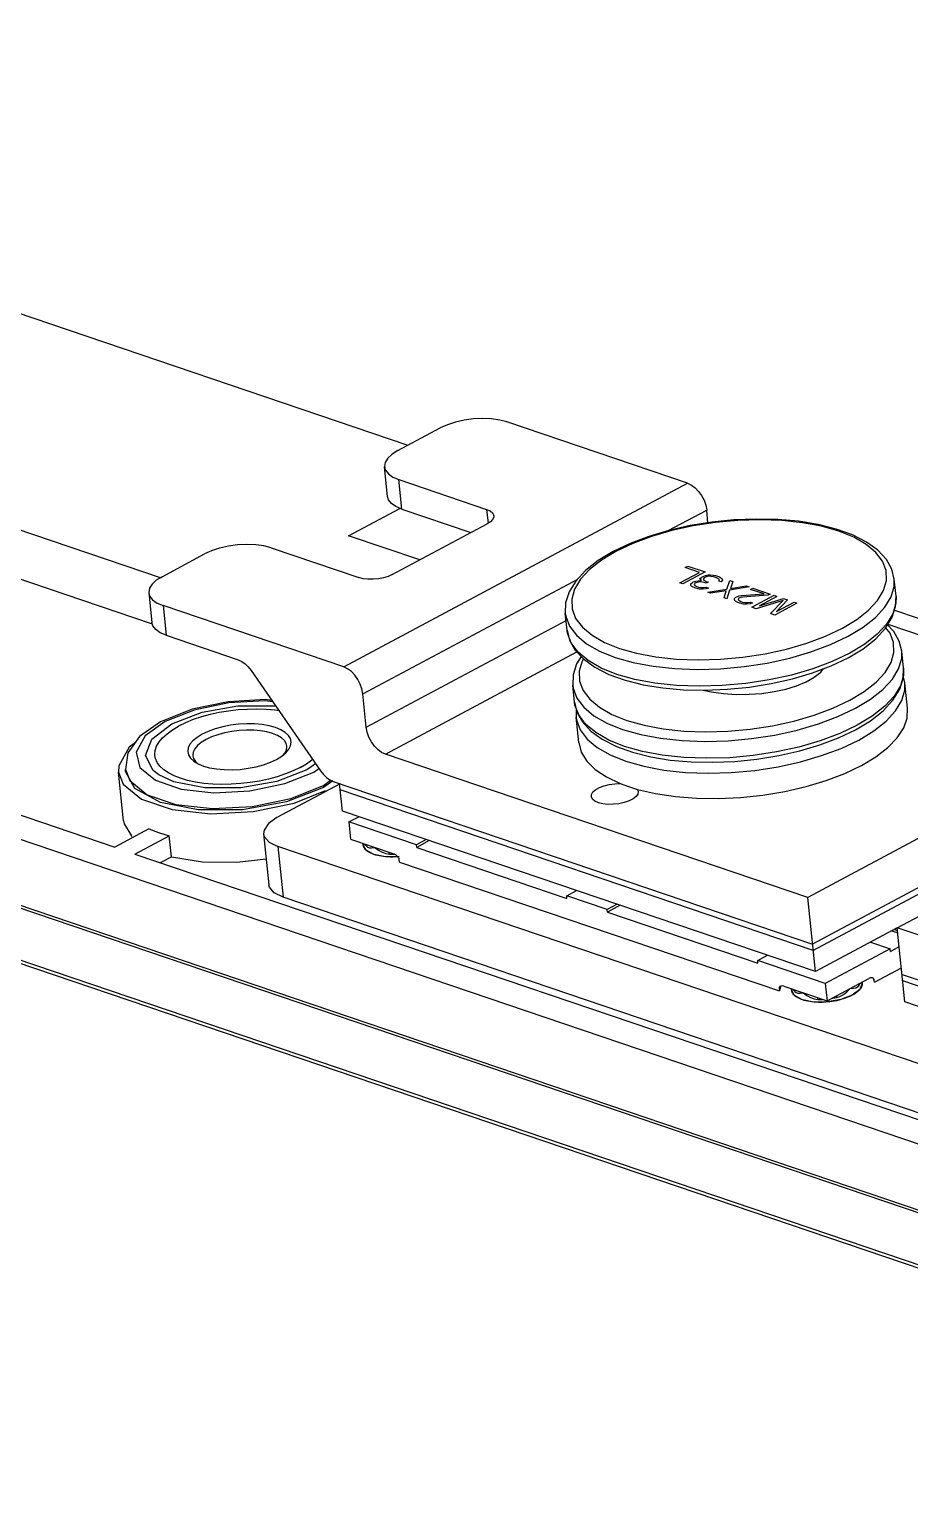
# Model space of a CAD drawing. Header units: millimetres. Extents: x 0 to 594, y 0 to 420.
# Drawn here: x 451.11 to 460.42, y 272.55 to 288.16 of the extents above; entities that cross this region are included whole.
import ezdxf

# ---------------------------------------------------------------- set-up
doc = ezdxf.new("R2010")
doc.units = ezdxf.units.MM
doc.header["$LTSCALE"] = 32.67
doc.layers.add('ASSEM_MEM', color=7, linetype='CONTINUOUS')

msp = doc.modelspace()

# ---------------------------------------------------------------- linework, layer by layer
at = {"layer": 'ASSEM_MEM', "color": 7, "linetype": 'CONTINUOUS'}
for p, q in [((506.962, 259.883), (406.4, 293.998)), ((506.997, 259.901), (406.434, 294.016)), ((507.187, 259.256), (406.625, 293.371)), ((507.236, 259.203), (406.673, 293.318)), ((441.937, 288.234), (455.113, 283.764)), ((455.006, 283.707), (455.456, 283.947)), ((458.073, 283.362), (456.16, 284.011)), ((454.898, 283.22), (454.866, 283.534)), ((454.435, 281.418), (458.073, 283.362)), ((455.017, 283.4), (455.946, 283.085)), ((455.049, 283.086), (455.017, 283.4)), ((452.506, 282.357), (450.199, 283.14)), ((454.484, 282.806), (455.027, 283.096)), ((455.049, 283.086), (455.778, 282.839)), ((455.946, 283.085), (455.961, 282.938)), ((457.867, 282.86), (458.275, 283.078)), ((458.288, 282.943), (458.275, 283.078)), ((454.947, 282.395), (455.952, 282.932)), ((455.238, 282.55), (454.484, 282.806)), ((452.399, 281.874), (450.255, 282.602)), ((452.511, 282.373), (452.961, 282.614)), ((453.665, 282.678), (454.595, 282.363)), ((454.637, 281.133), (456.91, 282.348)), ((460.278, 282.168), (460.26, 282.347)), ((452.371, 282.201), (452.404, 281.887)), ((452.522, 282.067), (452.555, 281.753)), ((454.435, 281.418), (452.522, 282.067)), ((460.278, 282.168), (460.277, 282.091)), ((454.673, 280.779), (456.786, 281.908)), ((456.797, 281.807), (456.778, 281.987)), ((460.261, 282.018), (463.773, 280.827)), ((452.555, 281.753), (453.318, 281.494)), ((460.192, 281.869), (462.982, 280.923)), ((454.875, 280.494), (456.901, 281.577)), ((460.357, 281.405), (460.338, 281.585)), ((453.455, 281.381), (454.187, 280.318)), ((460.373, 281.249), (460.354, 281.325)), ((460.357, 281.405), (460.356, 281.329)), ((454.673, 280.779), (454.637, 281.133)), ((456.876, 281.045), (456.857, 281.224)), ((459.788, 281.066), (459.941, 281.158)), ((460.401, 280.98), (460.373, 281.249)), ((452.935, 280.938), (453.314, 281.006)), ((448.006, 280.87), (452.01, 279.511)), ((452.496, 280.838), (452.274, 280.681)), ((452.544, 280.839), (452.333, 280.687)), ((452.404, 280.655), (452.615, 280.815)), ((452.829, 280.971), (452.496, 280.838)), ((452.851, 280.962), (452.544, 280.839)), ((452.615, 280.815), (452.935, 280.938)), ((456.895, 280.968), (456.892, 280.888)), ((456.92, 280.619), (456.892, 280.888)), ((462.982, 280.923), (459.344, 278.978)), ((447.714, 280.713), (470.911, 272.844)), ((452.274, 280.681), (452.151, 280.51)), ((452.333, 280.687), (452.238, 280.517)), ((459.67, 280.668), (459.849, 280.753)), ((452.162, 280.57), (452.053, 280.37)), ((452.151, 280.51), (452.123, 280.334)), ((452.229, 280.618), (452.162, 280.57)), ((452.238, 280.517), (452.275, 280.355)), ((452.335, 280.482), (452.404, 280.655)), ((453.778, 280.473), (453.822, 280.509)), ((453.798, 280.489), (453.811, 280.504)), ((452.053, 280.37), (452.051, 280.304)), ((452.275, 280.355), (452.441, 280.219)), ((452.416, 280.323), (452.335, 280.482)), ((452.864, 280.418), (452.89, 280.393)), ((453.723, 280.439), (453.778, 280.473)), ((453.974, 280.354), (454.039, 280.393)), ((454.134, 280.393), (454.045, 280.33)), ((459.344, 278.978), (454.875, 280.494)), ((462.879, 280.347), (459.395, 278.485)), ((459.912, 280.375), (460.065, 280.467)), ((452.104, 279.789), (452.051, 280.304)), ((452.051, 280.304), (452.099, 280.179)), ((452.126, 280.312), (452.123, 280.334)), ((452.123, 280.334), (452.169, 280.216)), ((452.225, 280.133), (452.126, 280.312)), ((452.169, 280.216), (452.354, 280.065)), ((452.479, 280.276), (452.416, 280.323)), ((452.441, 280.219), (452.713, 280.126)), ((452.637, 280.202), (452.479, 280.276)), ((452.963, 280.138), (452.637, 280.202)), ((452.706, 280.239), (452.638, 280.266)), ((454.045, 280.33), (453.726, 280.207)), ((453.819, 280.286), (453.731, 280.256)), ((453.809, 280.183), (454.117, 280.306)), ((454.117, 280.306), (454.169, 280.344)), ((454.218, 280.163), (454.294, 280.219)), ((454.317, 280.214), (454.22, 280.141)), ((454.323, 280.206), (459.395, 278.485)), ((462.795, 280.232), (459.402, 278.418)), ((452.099, 280.179), (452.295, 280.019)), ((452.495, 279.984), (452.225, 280.133)), ((452.354, 280.065), (452.658, 279.962)), ((452.713, 280.126), (453.061, 280.086)), ((453.061, 280.086), (453.441, 280.106)), ((453.441, 280.106), (453.809, 280.183)), ((454.395, 280.181), (453.726, 279.824)), ((454.22, 280.141), (453.828, 279.99)), ((453.874, 280.026), (454.218, 280.163)), ((453.909, 279.977), (454.241, 280.11)), ((454.42, 279.892), (454.39, 280.183)), ((459.402, 278.418), (454.397, 280.116)), ((457.543, 280.122), (457.551, 280.099)), ((452.295, 280.019), (452.618, 279.909)), ((452.895, 279.905), (452.495, 279.984)), ((453.363, 279.907), (452.895, 279.905)), ((453.828, 279.99), (453.363, 279.907)), ((453.467, 279.941), (453.874, 280.026)), ((453.477, 279.887), (453.909, 279.977)), ((459.425, 278.194), (454.42, 279.892)), ((460.291, 278.657), (462.731, 279.961)), ((452.104, 279.789), (452.11, 279.756)), ((452.11, 279.756), (452.192, 279.623)), ((454.488, 279.778), (454.592, 279.833)), ((455.203, 279.535), (454.488, 279.778)), ((454.488, 279.778), (454.507, 279.594)), ((452.372, 279.705), (452.01, 279.511)), ((452.224, 279.438), (452.587, 279.632)), ((452.61, 279.408), (452.587, 279.632)), ((453.586, 279.651), (453.642, 279.113)), ((454.507, 279.594), (454.964, 279.439)), ((455.307, 279.591), (455.203, 279.535)), ((455.339, 279.58), (455.206, 279.508)), ((452.224, 279.438), (466.667, 274.539)), ((465.427, 275.552), (453.737, 279.518)), ((453.737, 279.518), (453.793, 278.98)), ((454.641, 279.533), (454.646, 279.547)), ((454.671, 279.479), (454.641, 279.533)), ((454.66, 279.542), (454.661, 279.535)), ((454.662, 279.529), (454.661, 279.535)), ((454.664, 279.541), (454.674, 279.521)), ((454.666, 279.54), (454.67, 279.534)), ((454.67, 279.534), (454.674, 279.521)), ((454.672, 279.478), (454.671, 279.478)), ((454.88, 279.443), (454.918, 279.438)), ((454.916, 279.45), (454.914, 279.456)), ((454.918, 279.438), (454.916, 279.45)), ((454.918, 279.438), (454.964, 279.438)), ((455.206, 279.508), (455.203, 279.535)), ((455.206, 279.508), (456.796, 278.969)), ((452.495, 279.347), (452.61, 279.408)), ((455.024, 279.353), (455.022, 279.376)), ((455.024, 279.353), (459.044, 277.99)), ((465.483, 275.014), (453.793, 278.98)), ((456.794, 278.995), (456.898, 279.051)), ((457.223, 278.85), (456.794, 278.995)), ((456.796, 278.969), (456.794, 278.995)), ((459.425, 278.194), (459.344, 278.978)), ((457.327, 278.906), (457.223, 278.85)), ((457.225, 278.823), (457.223, 278.85)), ((457.359, 278.895), (457.225, 278.823)), ((457.225, 278.823), (458.816, 278.283)), ((460.291, 278.657), (459.425, 278.194)), ((460.262, 278.641), (460.294, 278.63)), ((464.76, 277.141), (460.291, 278.657)), ((460.372, 277.872), (460.291, 278.657)), ((460.009, 278.506), (460.216, 278.435)), ((460.232, 278.625), (460.297, 278.603)), ((458.814, 278.31), (458.918, 278.366)), ((460.216, 278.435), (459.528, 278.068)), ((460.219, 278.408), (460.216, 278.435)), ((460.219, 278.408), (460.312, 278.458)), ((459.528, 278.068), (458.814, 278.31)), ((458.816, 278.283), (458.814, 278.31)), ((460.049, 278.081), (460.335, 278.234)), ((460.342, 278.164), (465.414, 276.443)), ((459.041, 278.016), (459.042, 278.012)), ((459.042, 278.012), (459.044, 277.99)), ((459.054, 278.037), (459.044, 277.99)), ((459.056, 278.04), (459.054, 278.037)), ((459.09, 278.039), (459.548, 277.884)), ((459.174, 277.996), (459.179, 278.01)), ((459.528, 278.068), (459.548, 277.884)), ((459.548, 277.884), (459.991, 278.121)), ((459.885, 278.044), (459.894, 278.069)), ((459.885, 278.044), (459.886, 278.058)), ((459.886, 278.058), (459.89, 278.067)), ((459.92, 278.073), (459.894, 278.003)), ((459.9, 278.072), (459.9, 278.071)), ((459.9, 278.071), (459.9, 278.064)), ((459.918, 278.082), (459.919, 278.077)), ((459.919, 278.077), (459.92, 278.073)), ((460.044, 278.103), (460.038, 278.123)), ((460.049, 278.081), (460.047, 278.104)), ((465.354, 276.399), (460.349, 278.096)), ((459.204, 277.941), (459.174, 277.996)), ((459.193, 278.004), (459.194, 277.998)), ((459.195, 277.991), (459.194, 277.998)), ((459.198, 278.003), (459.207, 277.983)), ((459.199, 278.002), (459.203, 277.997)), ((459.203, 277.997), (459.207, 277.983)), ((459.205, 277.94), (459.204, 277.941)), ((459.413, 277.906), (459.451, 277.9)), ((459.449, 277.913), (459.447, 277.918)), ((459.451, 277.9), (459.449, 277.913)), ((459.451, 277.9), (459.499, 277.9)), ((459.695, 277.897), (459.553, 277.872)), ((459.593, 277.908), (459.648, 277.918)), ((459.648, 277.938), (459.648, 277.931)), ((459.648, 277.931), (459.648, 277.918)), ((459.648, 277.918), (459.685, 277.93)), ((459.815, 277.943), (459.695, 277.897)), ((459.894, 278.003), (459.815, 277.943)), ((465.377, 276.174), (460.372, 277.872))]:
    msp.add_line(p, q, dxfattribs=at)
at = {"layer": 'ASSEM_MEM', "color": 40, "linetype": 'CONTINUOUS'}
for p, q in [((457.992, 282.308), (458.197, 282.417)), ((458.258, 282.423), (458.022, 282.297)), ((458.046, 282.469), (458.076, 282.485)), ((458.197, 282.417), (458.046, 282.469)), ((458.076, 282.485), (458.258, 282.423)), ((458.223, 282.369), (458.243, 282.38)), ((458.243, 282.38), (458.263, 282.386)), ((458.263, 282.386), (458.289, 282.391)), ((458.304, 282.377), (458.284, 282.375)), ((458.289, 282.391), (458.314, 282.391)), ((458.319, 282.376), (458.304, 282.377)), ((458.314, 282.391), (458.344, 282.39)), ((458.349, 282.37), (458.319, 282.376)), ((458.344, 282.39), (458.369, 282.385)), ((458.369, 282.385), (458.41, 282.372)), ((458.022, 282.297), (457.992, 282.308)), ((458.108, 282.299), (458.123, 282.311)), ((458.108, 282.281), (458.108, 282.299)), ((458.118, 282.269), (458.108, 282.281)), ((458.149, 282.254), (458.118, 282.269)), ((458.123, 282.311), (458.133, 282.317)), ((458.133, 282.317), (458.158, 282.326)), ((458.148, 282.303), (458.143, 282.291)), ((458.143, 282.291), (458.149, 282.281)), ((458.158, 282.308), (458.148, 282.303)), ((458.149, 282.281), (458.169, 282.269)), ((458.159, 282.251), (458.149, 282.254)), ((458.158, 282.326), (458.183, 282.33)), ((458.189, 282.315), (458.158, 282.308)), ((458.2, 282.241), (458.159, 282.251)), ((458.169, 282.269), (458.189, 282.262)), ((458.183, 282.33), (458.219, 282.331)), ((458.209, 282.317), (458.189, 282.315)), ((458.189, 282.262), (458.22, 282.257)), ((458.23, 282.24), (458.2, 282.241)), ((458.203, 282.345), (458.208, 282.357)), ((458.219, 282.331), (458.203, 282.345)), ((458.208, 282.357), (458.223, 282.369)), ((458.249, 282.312), (458.209, 282.317)), ((458.22, 282.257), (458.245, 282.257)), ((458.27, 282.244), (458.23, 282.24)), ((458.249, 282.361), (458.239, 282.346)), ((458.239, 282.346), (458.244, 282.336)), ((458.244, 282.336), (458.269, 282.323)), ((458.245, 282.257), (458.27, 282.261)), ((458.269, 282.371), (458.249, 282.361)), ((458.269, 282.305), (458.249, 282.312)), ((458.284, 282.375), (458.269, 282.371)), ((458.269, 282.323), (458.289, 282.316)), ((458.289, 282.316), (458.269, 282.305)), ((458.27, 282.261), (458.295, 282.253)), ((458.295, 282.253), (458.27, 282.244)), ((458.286, 282.208), (458.487, 282.24)), ((458.482, 282.224), (458.316, 282.198)), ((458.38, 282.36), (458.349, 282.37)), ((458.4, 282.349), (458.38, 282.36)), ((458.405, 282.343), (458.4, 282.349)), ((458.4, 282.327), (458.405, 282.334)), ((458.426, 282.318), (458.4, 282.327)), ((458.405, 282.334), (458.405, 282.343)), ((458.41, 282.372), (458.425, 282.362)), ((458.425, 282.362), (458.435, 282.35)), ((458.436, 282.328), (458.426, 282.318)), ((458.435, 282.35), (458.441, 282.339)), ((458.441, 282.339), (458.436, 282.328)), ((458.458, 282.149), (458.482, 282.224)), ((458.487, 282.24), (458.521, 282.334)), ((458.517, 282.23), (458.488, 282.139)), ((458.724, 282.265), (458.517, 282.23)), ((458.521, 282.334), (458.552, 282.323)), ((458.552, 282.323), (458.527, 282.249)), ((458.527, 282.249), (458.693, 282.275)), ((458.693, 282.275), (458.724, 282.265)), ((458.739, 282.238), (458.764, 282.251)), ((458.881, 282.19), (458.739, 282.238)), ((458.764, 282.251), (458.947, 282.189)), ((458.316, 282.198), (458.286, 282.208)), ((458.488, 282.139), (458.458, 282.149)), ((458.569, 282.142), (458.584, 282.155)), ((458.569, 282.125), (458.569, 282.142)), ((458.579, 282.113), (458.569, 282.125)), ((458.605, 282.1), (458.579, 282.113)), ((458.584, 282.155), (458.594, 282.16)), ((458.594, 282.16), (458.619, 282.169)), ((458.625, 282.093), (458.605, 282.1)), ((458.614, 282.145), (458.609, 282.133)), ((458.609, 282.133), (458.615, 282.123)), ((458.624, 282.15), (458.614, 282.145)), ((458.615, 282.123), (458.635, 282.111)), ((458.619, 282.169), (458.644, 282.174)), ((458.654, 282.157), (458.624, 282.15)), ((458.665, 282.083), (458.625, 282.093)), ((458.635, 282.111), (458.655, 282.104)), ((458.644, 282.174), (458.881, 282.19)), ((458.922, 282.176), (458.654, 282.157)), ((458.655, 282.104), (458.685, 282.099)), ((458.696, 282.082), (458.665, 282.083)), ((458.685, 282.099), (458.711, 282.099)), ((458.736, 282.086), (458.696, 282.082)), ((458.711, 282.099), (458.736, 282.103)), ((458.736, 282.103), (458.761, 282.095)), ((458.761, 282.095), (458.736, 282.086)), ((458.752, 282.05), (458.987, 282.176)), ((459.084, 282.121), (458.797, 282.034)), ((459.018, 282.165), (458.832, 282.066)), ((458.832, 282.066), (459.088, 282.141)), ((458.947, 282.189), (458.922, 282.176)), ((458.949, 281.983), (459.084, 282.121)), ((458.987, 282.176), (459.018, 282.165)), ((459.23, 282.093), (458.995, 281.967)), ((459.129, 282.128), (459.014, 282.004)), ((459.014, 282.004), (459.2, 282.104)), ((459.088, 282.141), (459.129, 282.128)), ((459.2, 282.104), (459.23, 282.093)), ((458.797, 282.034), (458.752, 282.05)), ((458.995, 281.967), (458.949, 281.983))]:
    msp.add_line(p, q, dxfattribs=at)
at = {"layer": 'ASSEM_MEM', "color": 7, "linetype": 'CONTINUOUS'}
for points in [[(456.16, 284.011), (456.084, 284.031), (455.997, 284.044), (455.903, 284.047), (455.806, 284.043), (455.709, 284.03), (455.616, 284.009), (455.531, 283.981), (455.456, 283.947)], [(455.006, 283.707), (454.945, 283.668), (454.9, 283.626), (454.873, 283.583), (454.865, 283.54), (454.866, 283.534)], [(454.866, 283.534), (454.876, 283.499), (454.906, 283.461), (454.954, 283.427), (455.017, 283.4)], [(458.073, 283.362), (458.113, 283.343), (458.153, 283.314), (458.189, 283.276), (458.221, 283.231), (458.247, 283.181), (458.265, 283.129), (458.275, 283.078)], [(455.049, 283.086), (454.986, 283.114), (454.939, 283.147), (454.909, 283.185), (454.898, 283.22)], [(455.946, 283.085), (455.982, 283.069), (456.007, 283.049), (456.02, 283.027), (456.022, 283.018)], [(456.022, 283.018), (456.021, 283.003), (456.009, 282.978), (455.986, 282.954), (455.952, 282.932)], [(460.26, 282.347), (460.233, 282.453), (460.176, 282.556), (460.086, 282.653), (459.965, 282.74), (459.816, 282.815), (459.645, 282.877), (459.453, 282.925), (459.246, 282.959), (459.026, 282.978), (458.797, 282.983), (458.563, 282.974), (458.329, 282.95), (458.098, 282.913), (457.874, 282.862), (457.662, 282.799), (457.465, 282.724), (457.286, 282.639)], [(459.71, 281.828), (459.862, 281.92), (459.988, 282.019), (460.083, 282.122), (460.147, 282.228), (460.177, 282.333), (460.173, 282.437), (460.136, 282.536), (460.065, 282.63), (459.963, 282.715), (459.831, 282.79), (459.673, 282.854), (459.49, 282.906), (459.288, 282.944), (459.07, 282.967), (458.841, 282.976), (458.605, 282.969), (458.367, 282.947), (458.132, 282.911), (457.905, 282.861), (457.69, 282.799), (457.492, 282.724), (457.314, 282.64)], [(453.665, 282.678), (453.589, 282.698), (453.502, 282.71), (453.408, 282.714), (453.311, 282.709), (453.214, 282.696), (453.121, 282.676), (453.036, 282.648), (452.961, 282.614)], [(457.286, 282.639), (457.126, 282.543), (456.993, 282.438), (456.889, 282.326), (456.819, 282.211), (456.782, 282.097), (456.778, 281.987)], [(457.314, 282.64), (457.161, 282.548), (457.036, 282.449), (456.94, 282.346), (456.877, 282.24), (456.847, 282.135), (456.85, 282.031), (456.888, 281.932), (456.959, 281.839), (457.061, 281.753), (457.193, 281.678), (457.351, 281.614), (457.533, 281.562), (457.736, 281.524), (457.954, 281.501), (458.183, 281.493), (458.419, 281.499), (458.657, 281.521)], [(454.947, 282.395), (454.904, 282.375), (454.854, 282.36), (454.8, 282.35), (454.744, 282.345), (454.69, 282.345), (454.639, 282.351), (454.595, 282.363)], [(452.511, 282.373), (452.45, 282.335), (452.406, 282.293), (452.379, 282.25), (452.371, 282.207), (452.371, 282.2)], [(459.77, 281.742), (459.93, 281.839), (460.061, 281.942), (460.161, 282.05), (460.227, 282.16), (460.259, 282.27), (460.26, 282.347)], [(452.371, 282.2), (452.382, 282.165), (452.412, 282.127), (452.459, 282.094), (452.522, 282.067)], [(459.77, 281.515), (459.93, 281.611), (460.063, 281.716), (460.167, 281.828), (460.238, 281.943), (460.274, 282.057), (460.278, 282.168)], [(460.277, 282.091), (460.246, 281.981), (460.179, 281.871), (460.08, 281.763), (459.949, 281.66), (459.789, 281.563)], [(456.778, 281.987), (456.783, 281.955), (456.822, 281.851), (456.896, 281.754), (457.003, 281.664), (457.14, 281.586), (457.306, 281.519), (457.497, 281.465), (457.708, 281.425), (457.936, 281.401), (458.175, 281.392), (458.422, 281.399), (458.67, 281.422), (458.916, 281.459), (459.153, 281.511), (459.378, 281.577), (459.585, 281.654), (459.77, 281.742)], [(452.555, 281.753), (452.491, 281.78), (452.444, 281.813), (452.414, 281.852), (452.404, 281.887)], [(459.789, 281.563), (459.603, 281.475), (459.396, 281.398), (459.172, 281.332), (458.934, 281.28), (458.689, 281.242), (458.44, 281.22), (458.194, 281.213), (457.954, 281.222), (457.726, 281.246), (457.515, 281.285), (457.325, 281.339), (457.159, 281.406), (457.021, 281.485), (456.915, 281.574), (456.841, 281.672), (456.802, 281.776), (456.797, 281.807)], [(456.797, 281.807), (456.823, 281.701), (456.88, 281.599), (456.97, 281.502), (457.092, 281.414), (457.24, 281.339), (457.412, 281.277), (457.603, 281.229), (457.81, 281.195), (458.03, 281.176), (458.259, 281.171), (458.493, 281.181), (458.727, 281.204), (458.958, 281.242), (459.182, 281.292), (459.394, 281.355), (459.592, 281.43), (459.77, 281.515)], [(458.657, 281.521), (458.892, 281.557), (459.119, 281.607), (459.334, 281.67), (459.532, 281.744), (459.71, 281.828)], [(459.941, 281.158), (460.067, 281.257), (460.162, 281.36), (460.226, 281.465), (460.256, 281.571), (460.252, 281.675), (460.215, 281.774), (460.17, 281.833)], [(460.338, 281.585), (460.312, 281.691), (460.255, 281.794), (460.189, 281.864)], [(453.318, 281.494), (453.355, 281.477), (453.39, 281.452), (453.424, 281.42), (453.455, 281.381)], [(456.946, 281.528), (456.898, 281.449), (456.861, 281.335), (456.857, 281.224)], [(456.97, 281.502), (456.956, 281.478), (456.926, 281.373), (456.929, 281.269), (456.967, 281.17), (457.037, 281.076), (457.14, 280.991), (457.271, 280.916)], [(459.849, 280.98), (460.009, 281.077), (460.14, 281.18), (460.24, 281.288), (460.306, 281.398), (460.338, 281.508), (460.338, 281.585)], [(454.637, 281.133), (454.627, 281.185), (454.609, 281.236), (454.583, 281.286), (454.551, 281.331), (454.515, 281.369), (454.475, 281.399), (454.435, 281.418)], [(458.237, 281.172), (458.323, 281.153), (458.453, 281.135), (458.588, 281.127), (458.724, 281.128), (458.859, 281.138), (458.989, 281.157), (459.112, 281.184), (459.225, 281.218), (459.326, 281.259), (459.412, 281.308), (459.481, 281.362), (459.512, 281.4)], [(459.849, 280.753), (460.009, 280.849), (460.142, 280.954), (460.246, 281.066), (460.317, 281.181), (460.353, 281.295), (460.357, 281.405)], [(460.356, 281.329), (460.325, 281.219), (460.258, 281.108), (460.159, 281.001), (460.027, 280.897), (459.868, 280.801)], [(456.857, 281.224), (456.862, 281.193), (456.901, 281.089), (456.975, 280.991), (457.082, 280.902), (457.219, 280.823), (457.385, 280.756), (457.576, 280.703), (457.787, 280.663), (458.014, 280.639)], [(459.884, 280.644), (460.044, 280.74), (460.175, 280.844), (460.274, 280.952), (460.341, 281.062), (460.372, 281.172), (460.373, 281.249)], [(453.673, 281.064), (453.605, 281.072), (453.21, 281.05), (452.829, 280.971)], [(453.683, 281.049), (453.599, 281.059), (453.219, 281.039), (452.851, 280.962)], [(453.314, 281.006), (453.697, 281.008), (453.714, 281.004)], [(459.868, 280.801), (459.682, 280.713), (459.475, 280.635), (459.251, 280.57), (459.013, 280.518), (458.768, 280.48), (458.519, 280.457), (458.273, 280.451), (458.033, 280.459), (457.805, 280.484), (457.594, 280.523), (457.404, 280.577), (457.238, 280.644), (457.1, 280.723), (456.993, 280.812), (456.92, 280.91), (456.88, 281.013), (456.876, 281.045)], [(456.876, 281.045), (456.902, 280.939), (456.959, 280.836), (457.049, 280.739), (457.17, 280.652), (457.319, 280.577), (457.49, 280.515), (457.682, 280.467), (457.889, 280.433), (458.109, 280.414), (458.338, 280.409), (458.572, 280.418), (458.806, 280.442), (459.037, 280.48), (459.261, 280.53), (459.473, 280.593), (459.67, 280.668)], [(457.271, 280.916), (457.43, 280.852), (457.612, 280.8), (457.815, 280.762), (458.033, 280.739), (458.262, 280.73), (458.498, 280.737), (458.736, 280.759), (458.971, 280.795), (459.198, 280.845), (459.413, 280.907), (459.611, 280.982), (459.788, 281.066)], [(458.995, 280.697), (459.232, 280.749), (459.457, 280.815), (459.664, 280.892), (459.849, 280.98)], [(460.065, 280.467), (460.192, 280.565), (460.29, 280.667), (460.359, 280.772), (460.396, 280.877), (460.401, 280.98)], [(453.75, 280.953), (453.706, 280.959), (453.613, 280.968), (453.516, 280.971), (453.416, 280.969), (453.316, 280.963), (453.216, 280.951), (453.117, 280.935), (453.021, 280.914), (452.929, 280.889), (452.842, 280.86), (452.76, 280.827), (452.687, 280.791)], [(453.822, 280.509), (453.853, 280.546), (453.872, 280.584), (453.878, 280.622), (453.87, 280.659), (453.848, 280.694), (453.814, 280.725), (453.768, 280.753), (453.711, 280.776), (453.645, 280.795), (453.571, 280.808), (453.491, 280.815), (453.407, 280.816), (453.322, 280.811), (453.236, 280.8), (453.153, 280.784), (453.074, 280.762), (453.001, 280.736), (452.937, 280.706)], [(456.892, 280.888), (456.897, 280.857), (456.936, 280.753), (457.01, 280.655), (457.117, 280.566), (457.254, 280.487), (457.42, 280.42), (457.61, 280.366), (457.822, 280.327), (458.049, 280.302), (458.289, 280.294), (458.535, 280.301), (458.784, 280.323), (459.03, 280.361), (459.267, 280.413), (459.491, 280.479), (459.698, 280.556), (459.884, 280.644)], [(452.435, 280.48), (452.434, 280.491), (452.438, 280.535), (452.453, 280.58), (452.48, 280.625), (452.517, 280.669), (452.564, 280.711), (452.621, 280.752), (452.687, 280.791)], [(452.937, 280.706), (452.882, 280.672), (452.838, 280.637), (452.807, 280.599), (452.788, 280.561), (452.783, 280.523), (452.791, 280.486), (452.812, 280.452), (452.846, 280.42), (452.862, 280.409)], [(453.832, 280.579), (453.825, 280.606), (453.806, 280.638), (453.775, 280.666), (453.733, 280.692), (453.681, 280.713), (453.621, 280.73), (453.554, 280.741), (453.481, 280.748), (453.405, 280.749), (453.327, 280.744), (453.249, 280.735), (453.173, 280.72), (453.102, 280.7), (453.036, 280.677), (452.977, 280.649)], [(454.875, 280.494), (454.835, 280.513), (454.795, 280.543), (454.759, 280.581), (454.727, 280.626), (454.701, 280.676), (454.683, 280.728), (454.673, 280.779)], [(458.014, 280.639), (458.254, 280.63), (458.501, 280.637), (458.749, 280.659), (458.995, 280.697)], [(452.977, 280.649), (452.927, 280.619), (452.888, 280.586), (452.859, 280.552), (452.842, 280.517), (452.837, 280.483), (452.837, 280.476)], [(453.811, 280.504), (453.828, 280.538), (453.833, 280.573), (453.832, 280.579)], [(456.92, 280.619), (456.947, 280.517), (457.006, 280.422), (457.096, 280.333), (457.214, 280.254), (457.359, 280.184)], [(452.638, 280.266), (452.579, 280.296), (452.529, 280.33), (452.489, 280.367), (452.46, 280.406), (452.441, 280.448), (452.435, 280.48)], [(452.837, 280.476), (452.844, 280.449), (452.864, 280.418)], [(452.862, 280.409), (452.892, 280.392), (452.949, 280.369), (453.015, 280.351), (453.089, 280.338), (453.169, 280.331), (453.253, 280.329), (453.339, 280.334), (453.424, 280.345), (453.507, 280.361), (453.586, 280.383), (453.659, 280.409), (453.723, 280.439)], [(453.974, 280.354), (453.9, 280.318), (453.819, 280.286)], [(454.039, 280.393), (454.096, 280.434), (454.103, 280.44)], [(457.543, 280.122), (457.734, 280.077), (457.943, 280.046), (458.165, 280.028), (458.397, 280.025), (458.633, 280.036), (458.87, 280.062), (459.102, 280.101), (459.327, 280.152), (459.539, 280.216), (459.735, 280.291), (459.912, 280.375)], [(453.731, 280.256), (453.639, 280.231), (453.543, 280.21), (453.444, 280.194), (453.344, 280.183), (453.244, 280.176), (453.144, 280.174), (453.047, 280.178), (452.954, 280.186), (452.865, 280.199), (452.782, 280.217), (452.706, 280.239)], [(453.726, 280.207), (453.346, 280.139), (452.963, 280.138)], [(454.187, 280.318), (454.218, 280.28), (454.251, 280.247), (454.287, 280.222), (454.323, 280.206)], [(457.054, 280.048), (457.056, 280.069), (457.071, 280.095), (457.1, 280.12), (457.139, 280.142), (457.188, 280.16), (457.243, 280.174), (457.301, 280.182), (457.359, 280.184)], [(457.129, 279.981), (457.092, 279.998), (457.067, 280.019), (457.054, 280.043), (457.054, 280.048)], [(457.551, 280.099), (457.546, 280.071), (457.527, 280.045), (457.495, 280.021), (457.453, 280), (457.402, 279.982), (457.346, 279.97), (457.287, 279.964), (457.23, 279.963), (457.176, 279.969), (457.129, 279.981)], [(457.359, 280.184), (457.448, 280.151), (457.543, 280.122)], [(452.618, 279.909), (453.029, 279.863), (453.477, 279.887)], [(452.658, 279.962), (453.044, 279.919), (453.467, 279.941)], [(453.726, 279.824), (453.637, 279.761), (453.591, 279.692), (453.586, 279.651)], [(452.372, 279.705), (452.473, 279.665), (452.587, 279.632)], [(453.586, 279.651), (453.593, 279.624), (453.644, 279.564), (453.737, 279.518)], [(454.641, 279.533), (454.64, 279.535), (454.64, 279.538), (454.64, 279.54), (454.64, 279.543), (454.64, 279.546), (454.641, 279.548)], [(454.671, 279.478), (454.663, 279.487), (454.656, 279.495), (454.65, 279.504), (454.646, 279.514), (454.642, 279.523), (454.641, 279.533)], [(455.02, 279.409), (454.876, 279.409), (454.754, 279.433), (454.671, 279.479)], [(454.754, 279.433), (454.738, 279.439), (454.722, 279.446), (454.708, 279.453), (454.694, 279.461), (454.683, 279.469), (454.672, 279.478)], [(454.674, 279.521), (454.687, 279.509), (454.705, 279.504), (454.729, 279.504), (454.761, 279.508)], [(454.876, 279.409), (454.855, 279.411), (454.833, 279.414), (454.812, 279.418), (454.792, 279.422), (454.773, 279.427), (454.754, 279.433)], [(454.761, 279.508), (454.801, 279.479), (454.841, 279.458), (454.88, 279.443)], [(455.01, 279.405), (455.004, 279.412), (454.996, 279.42), (454.987, 279.427), (454.976, 279.434), (454.964, 279.439)], [(452.61, 279.408), (452.938, 279.356), (453.304, 279.351), (453.614, 279.387)], [(454.908, 279.407), (454.903, 279.407), (454.898, 279.407), (454.893, 279.408), (454.888, 279.408), (454.882, 279.408), (454.876, 279.409)], [(455.007, 279.408), (454.992, 279.407), (454.975, 279.407), (454.958, 279.406), (454.941, 279.406), (454.925, 279.406), (454.908, 279.407)], [(455.022, 279.376), (455.021, 279.383), (455.019, 279.39), (455.015, 279.397), (455.01, 279.405)], [(453.793, 278.98), (453.699, 279.026), (453.649, 279.086), (453.642, 279.113)], [(459.059, 278.041), (459.048, 278.035), (459.042, 278.025), (459.041, 278.016)], [(459.09, 278.039), (459.073, 278.043), (459.059, 278.041)], [(459.174, 277.995), (459.173, 277.998), (459.173, 278), (459.173, 278.003), (459.173, 278.005), (459.173, 278.008), (459.174, 278.011)], [(459.685, 277.93), (459.722, 277.952), (459.758, 277.98), (459.794, 278.015)], [(459.794, 278.015), (459.827, 278.017), (459.853, 278.022), (459.872, 278.031), (459.885, 278.044)], [(459.901, 278.012), (459.9, 278.011), (459.899, 278.01), (459.898, 278.008), (459.897, 278.007), (459.895, 278.005), (459.894, 278.004)], [(459.92, 278.073), (459.92, 278.063), (459.919, 278.053), (459.917, 278.043), (459.913, 278.033), (459.907, 278.022), (459.901, 278.012)], [(460.04, 278.12), (460.035, 278.125), (460.029, 278.127), (460.022, 278.129), (460.013, 278.129), (460.003, 278.126), (459.991, 278.121)], [(460.047, 278.104), (460.046, 278.11), (460.044, 278.115), (460.04, 278.12)], [(459.204, 277.941), (459.196, 277.949), (459.189, 277.958), (459.183, 277.966), (459.179, 277.976), (459.175, 277.985), (459.174, 277.995)], [(459.553, 277.872), (459.409, 277.871), (459.287, 277.895), (459.204, 277.941)], [(459.287, 277.895), (459.271, 277.901), (459.255, 277.908), (459.241, 277.915), (459.227, 277.923), (459.216, 277.931), (459.205, 277.94)], [(459.207, 277.983), (459.22, 277.971), (459.238, 277.966), (459.262, 277.966), (459.294, 277.97)], [(459.409, 277.871), (459.388, 277.873), (459.366, 277.876), (459.345, 277.88), (459.325, 277.884), (459.306, 277.889), (459.287, 277.895)], [(459.294, 277.97), (459.334, 277.942), (459.374, 277.92), (459.413, 277.906)], [(459.441, 277.869), (459.436, 277.869), (459.431, 277.87), (459.426, 277.87), (459.421, 277.87), (459.415, 277.871), (459.409, 277.871)], [(459.553, 277.872), (459.535, 277.87), (459.515, 277.869), (459.497, 277.868), (459.478, 277.868), (459.46, 277.868), (459.441, 277.869)], [(459.695, 277.897), (459.673, 277.892), (459.65, 277.886), (459.626, 277.882), (459.602, 277.878), (459.578, 277.874), (459.553, 277.872)], [(459.815, 277.943), (459.798, 277.935), (459.779, 277.926), (459.759, 277.918), (459.74, 277.911), (459.718, 277.904), (459.695, 277.897)], [(459.894, 278.004), (459.885, 277.993), (459.873, 277.983), (459.861, 277.972), (459.847, 277.962), (459.832, 277.953), (459.815, 277.943)]]:
    msp.add_lwpolyline(points, dxfattribs=at)

doc.saveas('drawing.dxf')
